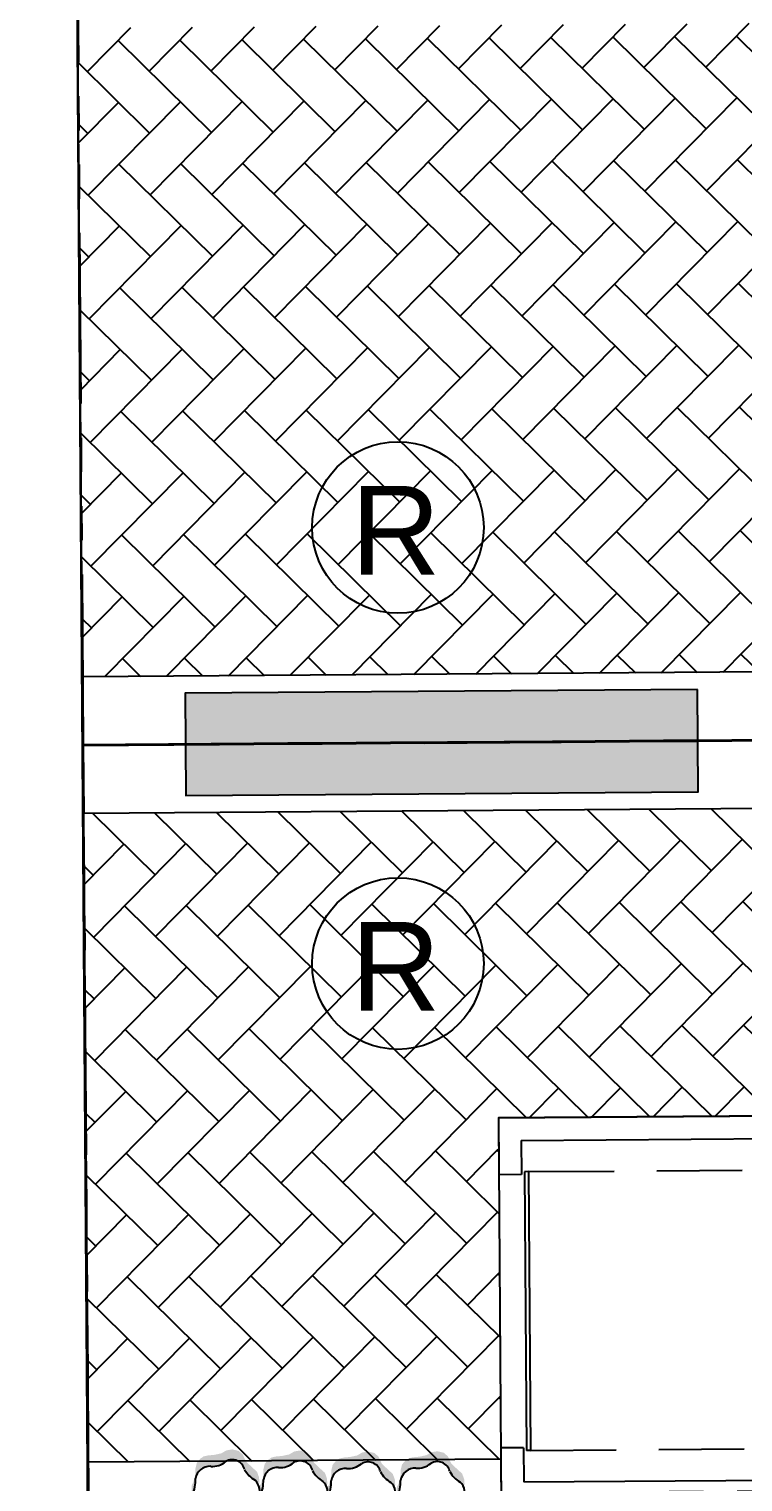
# Model space of a CAD drawing. Header units: feet. Extents: x 919634 to 928945, y 707022 to 708026.
# Drawn here: x 920989.51 to 921010.41, y 707120.88 to 707163.43 of the extents above; entities that cross this region are included whole.
import ezdxf
from ezdxf.enums import TextEntityAlignment as Align

# ---------------------------------------------------------------- set-up
doc = ezdxf.new("R2010")
doc.units = ezdxf.units.FT
doc.header["$LTSCALE"] = 20
doc.header["$MEASUREMENT"] = 0
doc.linetypes.add('Site Plan$0$HIDDEN2', pattern=[0.1875, 0.125, -0.0625])
doc.linetypes.add('Site Plan$0$PHANTOM2', pattern=[1.25, 0.625, -0.125, 0.125, -0.125, 0.125, -0.125])
for name, color, linetype in [('-u-site-xref', 7, 'Continuous'), ('Site Plan$0$-u-site-bldg_interior', 252, 'Continuous'), ('Site Plan$0$SP-BLDG-ROOF ABOVE', 4, 'Site Plan$0$HIDDEN2'), ('Site Plan$0$SP-LOT PAVERS', 254, 'Continuous'), ('Site Plan$0$SP-PARKING DESIGNATION', 254, 'Continuous'), ('x-RL TH6-LP Block$0$LK-SHRB-035M', 253, 'Continuous'), ('x-RL TH6-LP Block$0$LK-SHRB-TRNK', 253, 'Continuous'), ('x-RL TH6-LP Block$0$LP-PATT-SHAR', 253, 'Continuous'), ('x-RL TH6-LP Block$0$LP-SHAR-BRDR-CONT', 253, 'Continuous'), ('x-RL TH6-LP Block$0$LP-SHRB', 253, 'Continuous')]:
    doc.layers.add(name, color=color, linetype=linetype)
for name, color, linetype, lineweight in [('Site Plan$0$SP-CURB', 3, 'Continuous', 25), ('Site Plan$0$SP-LOT LINES', 252, 'Site Plan$0$PHANTOM2', 40), ('Site Plan$0$SP-SIDEWALK', 2, 'Continuous', 25), ('SP-BUILDING-FOOTPRINT', 1, 'Continuous', 25)]:
    doc.layers.add(name, color=color, linetype=linetype, lineweight=lineweight)
doc.layers.add('x-RL TH6-LP Block$0$LK-SHRB-SHAD', color=253, linetype='Continuous', plot=False)
doc.layers.get('-u-site-xref').off()
doc.styles.add('Site Plan$0$ARIAL', font='arial.ttf')

# ---------------------------------------------------------------- blocks, each defined once
blk = doc.blocks.new('Site Plan')
at = {"layer": 'Site Plan$0$SP-LOT PAVERS'}
h = blk.add_hatch(dxfattribs=at)
h.set_pattern_fill('AR-HBONE', color=256, scale=0.32, angle=-89.58178215)
h.paths.add_polyline_path([(921011.074, 707144.605), (920991.075, 707144.462), (920990.939, 707163.461), (921010.899, 707163.604), (921010.971, 707153.604), (921031.22, 707153.749), (921031.296, 707143.082), (921026.963, 707143.051), (921026.916, 707149.718), (921011.039, 707149.604)])
h = blk.add_hatch(dxfattribs=at)
h.set_pattern_fill('AR-HBONE', color=256, scale=0.32, angle=-89.58178215)
h.paths.add_polyline_path([(921023.493, 707131.693), (921003.243, 707131.548), (921003.315, 707121.549), (920991.239, 707121.462), (920991.103, 707140.462), (921011.103, 707140.605), (921011.139, 707135.605), (921017.813, 707135.653), (921017.765, 707142.319), (921023.417, 707142.359)])
at = {"layer": 'Site Plan$0$-u-site-bldg_interior'}
for p, q in [((921003.251, 707131.548, 0), (921019.886, 707131.667, 0)), ((921003.251, 707131.548, 0), (921003.263, 707129.882, 0)), ((921003.922, 707130.887, 0), (921019.891, 707131.001, 0)), ((921003.922, 707130.887, 0), (921003.929, 707129.887, 0)), ((921003.929, 707129.887, 0), (921003.263, 707129.882, 0)), ((921004.137, 707129.971, 0), (921004.012, 707129.97, 0)), ((921004.012, 707129.97, 0), (921004.07, 707121.804, 0)), ((921004.137, 707129.971, 0), (921004.195, 707121.805, 0)), ((921003.986, 707121.887, 0), (921003.32, 707121.882, 0)), ((921003.32, 707121.882, 0), (921003.327, 707120.882, 0)), ((921003.986, 707121.887, 0), (921003.994, 707120.887, 0)), ((921004.195, 707121.805, 0), (921004.07, 707121.804, 0)), ((921003.994, 707120.887, 0), (921062.909, 707121.308, 0))]:
    blk.add_line(p, q, dxfattribs=at)
at = {"layer": 'Site Plan$0$SP-BLDG-ROOF ABOVE'}
for p, q in [((921004.137, 707129.971, 0), (921011.129, 707130.021, 0)), ((921004.137, 707129.971, 0), (921011.129, 707130.021, 0)), ((921004.195, 707121.805, 0), (921011.188, 707121.855, 0))]:
    blk.add_line(p, q, dxfattribs=at)
at = {"layer": 'Site Plan$0$SP-CURB'}
blk.add_line((920991.445, 707090.176), (920988.258, 707538.193), dxfattribs=at)
at = {"layer": 'Site Plan$0$SP-LOT LINES', "ltscale": 0.4, "elevation": 0}
for points in [[(921084.929, 707165.133), (921085.087, 707143.134), (920991.089, 707142.462), (920990.932, 707164.461)], [(921085.087, 707143.134), (921085.244, 707121.134), (920991.246, 707120.462), (920991.089, 707142.462)]]:
    blk.add_lwpolyline(points, close=True, dxfattribs=at)
at = {"layer": 'Site Plan$0$SP-PARKING DESIGNATION'}
for centre in [(921000.311, 707148.833), (921000.311, 707136.064)]:
    blk.add_circle(centre, 2.511, dxfattribs=at)
at = {"layer": 'Site Plan$0$SP-SIDEWALK'}
for p, q in [((920991.075, 707144.462, 0), (920990.939, 707163.461, 0)), ((921011.074, 707144.605, 0), (920991.075, 707144.462, 0)), ((921011.103, 707140.605, 0), (920991.103, 707140.462, 0)), ((920991.103, 707140.462, 0), (920991.239, 707121.462, 0)), ((921003.322, 707121.549, 0), (920991.239, 707121.462, 0))]:
    blk.add_line(p, q, dxfattribs=at)
at = {"layer": 'Site Plan$0$SP-PARKING DESIGNATION', "style": 'Site Plan$0$ARIAL'}
for p in [(921000.243, 707147.454, 0), (921000.243, 707134.685, 0)]:
    blk.add_text('R', height=2.6, dxfattribs=at).set_placement(p, align=Align.CENTER)
blk = doc.blocks.new('x-RL TH6-LP Block$0$SHRUB-LRG-003')
at = {"layer": 'x-RL TH6-LP Block$0$LK-SHRB-SHAD'}
blk.add_hatch(color=256, dxfattribs=at).paths.add_polyline_path([(0.582, 0.329), (0.547, 0.38), (0.489, 0.43), (0.401, 0.452), (0.321, 0.454), (0.286, 0.459), (0.256, 0.469), (0.249, 0.472), (0.189, 0.487), (0.159, 0.507), (0.119, 0.512), (0.102, 0.514), (0.072, 0.514), (0.007, 0.502), (0.083, 0.473, 0.064865), (0.248, 0.453, -0.006063), (0.253, 0.452), (0.256, 0.452), (0.259, 0.451, -0.129877), (0.359, 0.401), (0.368, 0.395), (0.413, 0.343), (0.418, 0.317, -0.111102), (0.432, 0.222, 0.003609), (0.432, 0.217), (0.442, 0.112, 0.012019), (0.446, 0.097), (0.483, 0.029), (0.497, 0.001, 0.007064), (0.503, -0.006, -0.048801), (0.518, -0.04), (0.525, -0.053), (0.525, -0.065, -0.097938), (0.525, -0.14), (0.525, -0.158), (0.516, -0.172, -0.107658), (0.471, -0.24), (0.458, -0.26), (0.371, -0.292), (0.269, -0.367), (0.214, -0.451), (0.144, -0.501), (0.186, -0.511), (0.259, -0.506), (0.345, -0.476), (0.411, -0.404), (0.5, -0.312), (0.607, -0.262), (0.662, -0.202), (0.685, -0.106), (0.672, -0.018), (0.627, 0.061), (0.605, 0.166), (0.597, 0.263)])
at = {"layer": 'x-RL TH6-LP Block$0$LK-SHRB-035M'}
for centre, radius, start, end in [((-0.084, 0.274), 0.241, 69.6603, 159.1137), ((0.242, 1.096), 0.643, 247.9485, 270.591), ((0.214, 0.237), 0.219, 356.1089, 80.9259), ((-0.344, 0.086), 0.18, 113.509, 209.6004), ((-0.487, 0.427), 0.191, 291.9961, 339.2866), ((0.747, 0.194), 0.316, 175.0254, 219.3558), ((-0.658, -0.144), 0.211, 348.5774, 41.8886), ((-0.265, -0.22), 0.189, 169.6437, 258.5101), ((0.337, -0.102), 0.192, 283.2701, 30.1865), ((-0.277, -0.749), 0.345, 48.5313, 94.3414), ((0.586, -0.664), 0.429, 119.013, 149.3179), ((0.054, -0.29), 0.225, 242.861, 316.3019)]:
    blk.add_arc(centre, radius, start, end, dxfattribs=at)
at = {"layer": 'x-RL TH6-LP Block$0$LK-SHRB-TRNK', "const_width": 0.0375}
blk.add_lwpolyline([(-0.019, 0, 1), (0.019, 0, 1)], format="xyb", close=True, dxfattribs=at)
blk = doc.blocks.new('x-RL TH6-LP Block', base_point=(1241.699, -21.829))
at = {"layer": 'x-RL TH6-LP Block$0$LP-PATT-SHAR'}
h = blk.add_hatch(dxfattribs=at)
h.set_pattern_fill('LAFX-C305-WIGGLENET', color=256, scale=0.45, pattern_type=2)
h.set_pattern_definition([(0.15127, (1289.034397, 54.697515), (-4.544674689, 0.002246569), [0.045423, -1449.713102]), (0.16528, (1289.034397, 53.797515), (-4.544674691, 0.002242502), [0.045306, -1345.18624]), (0.16643, (1289.034397, 55.597515), (-4.544674685, 0.002255156), [0.044993, -1336.097256]), (0.4002, (1289.034397, 56.497335), (-4.54467473, 0.00216747), [0.0451, -608.95834]), (1.2611, (1289.0344, 57.44148), (-4.54467515, 0.000938), [0.04533, -204.51554]), (2.67865, (1285.65895, 53.8292), (-99.98159194, -4.57199724), [0.22624, -195.40602]), (2.67865, (1285.65863, 55.6292), (-99.9815919, -4.5719972), [0.22624, -195.40602]), (2.7831, (1285.88503, 54.6535), (-95.4389221, -4.52867516), [0.22634, -186.32687]), (2.7831, (1285.88471, 56.4535), (-95.4389221, -4.5286752), [0.22634, -186.32687]), (2.7831, (1285.88494, 52.85399), (-95.43892206, -4.52867516), [0.22634, -186.32687]), (2.82173, (1288.3589, 52.93106), (-186.33066624, -9.1094306), [0.22639, -277.3338]), (2.82173, (1288.35899, 54.73059), (-186.33066624, -9.1094306), [0.22639, -277.3338]), (2.8217, (1288.35868, 56.53059), (-186.33066624, -9.1094306), [0.22639, -277.3338]), (2.8386, (1287.4585, 55.6309), (-4.544675, 0.0018657), [0.2264, -90.78062]), (2.8386, (1287.45881, 53.8309), (-4.544675, 0.0018657), [0.2264, -90.78062]), (2.8406, (1286.78494, 53.75251), (-4.544675, 0.0017098), [0.2264, -90.78064]), (2.8406, (1286.78462, 55.55251), (-4.544675, 0.0017098), [0.2264, -90.78064]), (2.842, (1284.759, 54.73126), (-4.544675, 0.001598), [0.22637, -90.78066]), (2.842, (1284.75868, 56.53126), (-4.544675, 0.001598), [0.22637, -90.78066]), (2.842, (1284.7589, 52.93172), (-4.544675, 0.001598), [0.22637, -90.78066]), (2.8426, (1287.68494, 52.85283), (-4.544675, 0.0015514), [0.2264, -90.78062]), (2.8426, (1287.68507, 54.65238), (-4.544675, 0.0015514), [0.2264, -90.78062]), (2.8426, (1287.68471, 56.45238), (-4.544675, 0.0015514), [0.2264, -90.78062]), (2.8449, (1284.98498, 53.75265), (-4.544675, 0.00137), [0.22637, -90.78066]), (2.8449, (1284.98465, 55.55265), (-4.544675, 0.00137), [0.22637, -90.78066]), (2.8476, (1286.5589, 54.73113), (-4.544675, 0.0011526), [0.2264, -90.78063]), (2.8476, (1286.55859, 56.53113), (-4.544675, 0.0011526), [0.2264, -90.78063]), (2.8476, (1286.55881, 52.93158), (-4.544675, 0.0011526), [0.2264, -90.78063]), (2.848, (1288.58498, 53.75215), (-4.544675, 0.0011286), [0.22642, -90.78061]), (2.848, (1288.58467, 55.55215), (-4.544675, 0.0011286), [0.22642, -90.78061]), (8.04943, (1285.43494, 53.797515), (-322.65377473, -45.57165474), [0.22624, -357.76551]), (8.04943, (1285.43462, 55.597515), (-322.65377473, -45.57165474), [0.22624, -357.76551]), (8.3627, (1286.11111, 54.66453), (-31.8129195, -4.542934), [0.22634, -155.95423]), (8.3627, (1286.11102, 52.86498), (-31.8129195, -4.542934), [0.22634, -155.95423]), (8.3627, (1286.11079, 56.46453), (-31.8129195, -4.542934), [0.22634, -155.95423]), (8.47866, (1288.13498, 52.897685), (-122.7036183, -18.1947684), [0.22639, -215.72898]), (8.47866, (1288.13507, 54.6972), (-122.7036183, -18.1947684), [0.22639, -215.72898]), (8.4787, (1288.13476, 56.4972), (-122.7036183, -18.1947684), [0.22639, -215.72898]), (8.5294, (1287.23494, 53.79733), (-31.812779, -4.5439182), [0.2264, -91.68379]), (8.5294, (1287.23462, 55.59733), (-31.812779, -4.5439182), [0.2264, -91.68379]), (8.5353, (1287.01102, 53.76372), (-31.812311, -4.5471928), [0.2264, -91.6838]), (8.5353, (1287.0107, 55.56372), (-31.812311, -4.5471928), [0.2264, -91.6838]), (8.5395, (1284.53504, 52.8981), (-31.811976, -4.5495368), [0.22635, -91.68383]), (8.5395, (1284.53514, 54.69783), (-31.811976, -4.5495368), [0.22635, -91.68383]), (8.5395, (1284.53482, 56.49783), (-31.811976, -4.5495368), [0.22635, -91.68383]), (8.5413, (1287.9112, 54.66358), (-31.8118354, -4.5505196), [0.2264, -91.68379]), (8.5413, (1287.9111, 52.86406), (-31.8118354, -4.5505196), [0.2264, -91.68379]), (8.5413, (1287.91088, 56.46358), (-31.8118354, -4.5505196), [0.2264, -91.68379]), (8.5481, (1285.21106, 53.7639), (-31.81129, -4.5543307), [0.22637, -91.68382]), (8.5481, (1285.21075, 55.5639), (-31.81129, -4.5543307), [0.22637, -91.68382]), (8.5564, (1286.33471, 56.49742), (-31.8106363, -4.558894), [0.2264, -91.6838]), (8.5564, (1286.33494, 52.8979), (-31.8106363, -4.558894), [0.2264, -91.6838]), (8.5564, (1286.33503, 54.69742), (-31.8106363, -4.558894), [0.2264, -91.6838]), (8.5573, (1288.81115, 53.7634), (-31.8105644, -4.559396), [0.22642, -91.68378]), (8.5573, (1288.81084, 55.5634), (-31.8105644, -4.559396), [0.22642, -91.68378]), (81.43896, (1289.0344, 52.89711), (13.5970554, 90.891218), [0.22651, -243.34928]), (81.43896, (1285.4344, 52.89711), (13.5970554, 90.891218), [0.22651, -243.34928]), (81.43896, (1287.2344, 52.89711), (13.5970554, 90.891218), [0.22651, -243.34928]), (81.4478, (1288.1344, 55.59742), (4.5561628, 31.8083446), [0.22636, -91.67627]), (81.4478, (1286.3344, 55.59742), (4.5561628, 31.8083446), [0.22636, -91.67627]), (81.469, (1287.2344, 54.69751), (4.5444463, 31.8100206), [0.2264, -91.67624]), (81.469, (1285.4344, 54.69751), (4.5444463, 31.8100206), [0.2264, -91.67624]), (81.469, (1289.0344, 54.69751), (4.5444463, 31.8100206), [0.2264, -91.67624]), (81.5066, (1288.10096, 57.173235), (18.22490276, 122.68881336), [0.22634, -215.71125]), (81.5066, (1286.30096, 57.173235), (18.22490276, 122.68881336), [0.22634, -215.71125]), (81.5253, (1288.10105, 55.373505), (18.1848564, 122.6947554), [0.22637, -215.71121]), (81.5253, (1286.30105, 55.373505), (18.1848564, 122.6947554), [0.22637, -215.71121]), (81.5527, (1288.10114, 53.57346), (4.5555522, 31.808432), [0.22644, -123.8086]), (81.5527, (1286.30114, 53.57346), (4.5555522, 31.808432), [0.22644, -123.8086]), (81.5998, (1288.1344, 53.79742), (4.5294078, 31.8121654), [0.22635, -123.8087]), (81.5998, (1286.3344, 53.79742), (4.5294078, 31.8121654), [0.22635, -123.8087]), (81.82755, (1285.402222, 54.47355), (4.53006705, 31.812071525), [0.226278, -541.536423]), (81.82755, (1289.002222, 54.47355), (4.53006705, 31.812071525), [0.226278, -541.536423]), (81.82755, (1287.202222, 54.47355), (4.53006705, 31.812071525), [0.226278, -541.536423]), (81.8507, (1289.0023, 56.2734), (0.00147, 4.544284), [0.2262, -31.9068]), (81.8507, (1287.2023, 56.2734), (0.00147, 4.544284), [0.2262, -31.9068]), (81.8507, (1285.4023, 56.2734), (0.00147, 4.544284), [0.2262, -31.9068]), (81.9351, (1287.234397, 56.497335), (50.1678331, 354.4292261), [0.22619, -389.86889]), (81.9351, (1285.434397, 56.497335), (50.1678331, 354.4292261), [0.22619, -389.86889]), (81.9351, (1289.034397, 56.497335), (50.1678331, 354.4292261), [0.22619, -389.86889]), (87.1463, (1289.06801, 53.1211), (-0.0007114, 4.544284), [0.2265, -90.77273]), (87.1463, (1285.4681, 53.1211), (-0.0007114, 4.544284), [0.2265, -90.77273]), (87.1463, (1287.2681, 53.1211), (-0.0007114, 4.544284), [0.2265, -90.77273]), (87.1493, (1286.36806, 55.82125), (-0.0009457, 4.544284), [0.22636, -90.77288]), (87.1493, (1288.16806, 55.82125), (-0.0009457, 4.544284), [0.22636, -90.77288]), (87.1563, (1289.06801, 54.92143), (-0.0015037, 4.5442837), [0.2264, -90.77284]), (87.1563, (1287.26797, 54.92143), (-0.0015037, 4.5442837), [0.2264, -90.77284]), (87.1563, (1285.46797, 54.92143), (-0.0015037, 4.5442837), [0.2264, -90.77284]), (87.16885, (1288.0898, 56.9472), (9.13925797, 186.3132019), [0.22634, -277.31007]), (87.16885, (1286.2898, 56.9472), (9.13925797, 186.3132019), [0.22634, -277.31007]), (87.1751, (1288.08989, 55.147425), (9.11898718, 186.31419513), [0.22637, -277.31004]), (87.1751, (1286.28989, 55.147425), (9.11898718, 186.31419513), [0.22637, -277.31004]), (87.18424, (1288.09003, 53.34729), (4.5826769, 95.4281463), [0.22644, -186.31078]), (87.18424, (1286.29003, 53.34729), (4.5826769, 95.4281463), [0.22644, -186.31078]), (87.1999, (1288.16747, 54.02134), (4.55653304, 95.4293982), [0.22635, -186.31087]), (87.1999, (1286.36747, 54.02134), (4.55653304, 95.4293982), [0.22635, -186.31087]), (87.2758, (1287.19147, 54.24751), (-0.00019, 4.544284), [0.22628, -95.31184]), (87.2758, (1285.39147, 54.24751), (-0.00019, 4.544284), [0.22628, -95.31184]), (87.2758, (1288.99147, 54.24751), (-0.00019, 4.544284), [0.22628, -95.31184]), (87.2836, (1287.1916, 56.04742), (-0.000801, 4.544284), [0.22621, -95.3119]), (87.2836, (1285.3916, 56.04742), (-0.000801, 4.544284), [0.22621, -95.3119]), (87.2836, (1288.9916, 56.04742), (-0.000801, 4.544284), [0.22621, -95.3119]), (87.3117, (1287.26612, 56.72125), (4.588425, 99.9722492), [0.22619, -195.38931]), (87.3117, (1285.46612, 56.72125), (4.588425, 99.9722492), [0.22619, -195.38931]), (87.3117, (1289.06621, 56.72125), (4.588425, 99.9722492), [0.22619, -195.38931]), (89.2177, (1288.1344, 57.39693), (-0.0019605, 4.54428356), [0.04488, -322.63129]), (89.30195, (1287.2344, 57.39693), (-0.00216026, 4.54428347), [0.04498, -358.98222]), (89.3052, (1285.4344, 57.39693), (-0.00169872, 4.54428367), [0.045193, -363.52593]), (89.3071, (1286.3344, 57.39693), (-0.0018484, 4.5442836), [0.04509, -363.526033]), (90.10604, (1289.034487, 57.39693), (-0.002258295, -4.544283422), [0.044299, -1935.826012]), (92.6883, (1289.07656, 56.9472), (4.588425, -99.9722492), [0.22619, -195.38931]), (92.6883, (1287.27674, 56.9472), (4.588425, -99.9722492), [0.22619, -195.38931]), (92.6883, (1285.47674, 56.9472), (4.588425, -99.9722492), [0.22619, -195.38931]), (92.7164, (1289.00231, 55.82148), (-0.000801, -4.544284), [0.22621, -95.3119]), (92.7164, (1285.40231, 55.82148), (-0.000801, -4.544284), [0.22621, -95.3119]), (92.7164, (1287.20231, 55.82148), (-0.000801, -4.544284), [0.22621, -95.3119]), (92.7242, (1289.00222, 54.02152), (-0.00019, -4.544284), [0.22628, -95.31184]), (92.7242, (1287.20222, 54.02152), (-0.00019, -4.544284), [0.22628, -95.31184]), (92.7242, (1285.40222, 54.02152), (-0.00019, -4.544284), [0.22628, -95.31184]), (92.8001, (1288.1785, 54.24742), (4.55653304, -95.4293982), [0.22635, -186.31087]), (92.8001, (1286.3785, 54.24742), (4.55653304, -95.4293982), [0.22635, -186.31087]), (92.81576, (1288.10114, 53.1211), (4.5826769, -95.4281463), [0.22644, -186.31078]), (92.81576, (1286.30114, 53.1211), (4.5826769, -95.4281463), [0.22644, -186.31078]), (92.8249, (1288.10105, 54.921345), (9.11898718, -186.31419513), [0.22637, -277.31004]), (92.8249, (1286.30105, 54.921345), (9.11898718, -186.31419513), [0.22637, -277.31004]), (92.83115, (1288.10096, 56.72112), (9.13925797, -186.3132019), [0.22634, -277.31007]), (92.83115, (1286.30096, 56.72112), (9.13925797, -186.3132019), [0.22634, -277.31007]), (92.8437, (1287.27922, 55.14751), (-0.0015037, -4.5442837), [0.2264, -90.77284]), (92.8437, (1285.47922, 55.14751), (-0.0015037, -4.5442837), [0.2264, -90.77284]), (92.8437, (1289.07926, 55.14751), (-0.0015037, -4.5442837), [0.2264, -90.77284]), (92.8507, (1288.1793, 56.04733), (-0.0009457, -4.544284), [0.22636, -90.77288]), (92.8507, (1286.3793, 56.04733), (-0.0009457, -4.544284), [0.22636, -90.77288]), (92.8537, (1287.2794, 53.34733), (-0.0007114, -4.544284), [0.2265, -90.77273]), (92.8537, (1285.4794, 53.34733), (-0.0007114, -4.544284), [0.2265, -90.77273]), (92.8537, (1289.07926, 53.34733), (-0.0007114, -4.544284), [0.2265, -90.77273]), (98.0649, (1289.06621, 57.173145), (50.1678331, -354.4292261), [0.22619, -389.86889]), (98.0649, (1287.26612, 57.173145), (50.1678331, -354.4292261), [0.22619, -389.86889]), (98.0649, (1285.46612, 57.173145), (50.1678331, -354.4292261), [0.22619, -389.86889]), (98.1493, (1285.4344, 55.5975), (0.00147, -4.544284), [0.2262, -31.9068]), (98.1493, (1289.0344, 55.5975), (0.00147, -4.544284), [0.2262, -31.9068]), (98.1493, (1287.2344, 55.5975), (0.00147, -4.544284), [0.2262, -31.9068]), (98.17245, (1289.034397, 53.797515), (4.53006705, -31.812071525), [0.226278, -541.536423]), (98.17245, (1287.234397, 53.797515), (4.53006705, -31.812071525), [0.226278, -541.536423]), (98.17245, (1285.434397, 53.797515), (4.53006705, -31.812071525), [0.226278, -541.536423]), (98.4002, (1288.16747, 54.4735), (4.5294078, -31.8121654), [0.22635, -123.8087]), (98.4002, (1286.36747, 54.4735), (4.5294078, -31.8121654), [0.22635, -123.8087]), (98.4473, (1288.1344, 52.89711), (4.5555522, -31.808432), [0.22644, -123.8086]), (98.4473, (1286.3344, 52.89711), (4.5555522, -31.808432), [0.22644, -123.8086]), (98.47474, (1288.1344, 54.697425), (18.1848564, -122.6947554), [0.22637, -215.71121]), (98.47474, (1286.3344, 54.697425), (18.1848564, -122.6947554), [0.22637, -215.71121]), (98.4934, (1286.3344, 56.49729), (18.22490276, -122.68881336), [0.22634, -215.71125]), (98.4934, (1288.1344, 56.49729), (18.22490276, -122.68881336), [0.22634, -215.71125]), (98.531, (1287.26797, 55.37364), (4.5444463, -31.8100206), [0.2264, -91.67624]), (98.531, (1285.46797, 55.37364), (4.5444463, -31.8100206), [0.2264, -91.67624]), (98.531, (1289.06801, 55.37364), (4.5444463, -31.8100206), [0.2264, -91.67624]), (98.5522, (1286.36806, 56.27341), (4.5561628, -31.8083446), [0.22636, -91.67627]), (98.5522, (1288.16806, 56.27341), (4.5561628, -31.8083446), [0.22636, -91.67627]), (98.56104, (1287.2681, 53.57355), (13.5970554, -90.891218), [0.22651, -243.34928]), (98.56104, (1285.4681, 53.57355), (13.5970554, -90.891218), [0.22651, -243.34928]), (98.56104, (1289.06801, 53.57355), (13.5970554, -90.891218), [0.22651, -243.34928]), (171.4293, (1288.35854, 55.563495), (-90.896397, 13.61355544), [0.22642, -243.369404]), (171.4293, (1288.35886, 53.763495), (-90.896397, 13.61355544), [0.22642, -243.369404]), (171.4302, (1287.23471, 56.497335), (-90.89661187, 13.6121208), [0.2264, -243.36942]), (171.4302, (1287.23494, 52.89779), (-90.89661187, 13.6121208), [0.226404, -243.36942]), (171.4302, (1287.23503, 54.697335), (-90.89661187, 13.6121208), [0.226404, -243.36942]), (171.4384, (1284.758565, 55.563945), (-90.8985636, 13.59908163), [0.22637, -243.36945]), (171.4384, (1284.75888, 53.763945), (-90.8985636, 13.59908163), [0.22637, -243.36945]), (171.4453, (1287.45859, 56.46363), (-31.8107647, 4.557998), [0.2264, -91.68379]), (171.4453, (1287.4589, 54.66363), (-31.8107647, 4.5579982), [0.2264, -91.68379]), (171.4453, (1287.45881, 52.86411), (-31.8107647, 4.5579982), [0.2264, -91.68379]), (171.447, (1285.43503, 54.69751), (-31.8109055, 4.5570154), [0.22637, -91.68383]), (171.447, (1285.43494, 52.898), (-31.8109055, 4.5570154), [0.22637, -91.68383]), (171.447, (1285.43471, 56.49751), (-31.8109055, 4.5570154), [0.22637, -91.68383]), (171.4512, (1286.5585, 55.56376), (-31.811241, 4.5546715), [0.2264, -91.6838]), (171.4512, (1286.55881, 53.76376), (-31.8112412, 4.5546715), [0.2264, -91.6838]), (171.4571, (1288.13467, 55.5972), (-31.81171, 4.551397), [0.2264, -91.68379]), (171.4571, (1288.13498, 53.7972), (-31.8117098, 4.551397), [0.2264, -91.68379]), (171.5079, (1289.03471, 56.49711), (-122.6993375, 18.2236145), [0.22639, -215.72898]), (171.5079, (1289.03516, 54.69711), (-122.6993375, 18.2236145), [0.22639, -215.72898]), (171.5079, (1289.03516, 52.89758), (-122.6993375, 18.2236145), [0.22639, -215.72898]), (171.6238, (1285.65863, 56.46457), (-31.8118506, 4.5504129), [0.22634, -155.95423]), (171.6238, (1285.65895, 54.66457), (-31.8118506, 4.5504129), [0.22634, -155.95423]), (171.6238, (1285.65886, 52.86503), (-31.8118506, 4.5504129), [0.22634, -155.95423]), (171.9371, (1286.334937, 53.797425), (-354.4603112, 50.15955456), [0.22624, -389.90111]), (171.9371, (1286.33462, 55.597425), (-354.4603112, 50.15955456), [0.22624, -389.90111]), (177.1386, (1288.58467, 55.55215), (-4.5446752, -6.02e-05), [0.22642, -90.78061]), (177.1386, (1288.58498, 53.75215), (-4.5446752, -6.02e-05), [0.22642, -90.78061]), (177.1389, (1287.01115, 54.73104), (-4.5446752, -8.4e-05), [0.2264, -90.78063]), (177.1389, (1287.01106, 52.93153), (-4.5446752, -8.4e-05), [0.2264, -90.78063]), (177.139, (1287.01084, 56.53104), (-4.5446752, -8.4e-05), [0.2264, -90.78063]), (177.1416, (1284.98498, 53.75265), (-4.5446752, -0.0003014), [0.22637, -90.78066]), (177.1416, (1284.98465, 55.55265), (-4.5446752, -0.0003014), [0.22637, -90.78066]), (177.144, (1287.68494, 52.85283), (-4.5446752, -0.000483), [0.2264, -90.78062]), (177.144, (1287.68471, 56.45238), (-4.5446752, -0.000483), [0.2264, -90.78062]), (177.144, (1287.68507, 54.65238), (-4.5446752, -0.000483), [0.2264, -90.78062]), (177.1445, (1285.21084, 56.53122), (-4.5446752, -0.0005297), [0.22637, -90.78066]), (177.1445, (1285.2112, 54.73122), (-4.5446752, -0.0005297), [0.22637, -90.78066]), (177.1445, (1285.21106, 52.93167), (-4.5446752, -0.0005297), [0.22637, -90.78066]), (177.146, (1286.78462, 55.55251), (-4.5446752, -0.0006414), [0.2264, -90.78064]), (177.146, (1286.78494, 53.75251), (-4.5446752, -0.0006414), [0.2264, -90.78064]), (177.1479, (1287.91075, 55.63086), (-4.544675, -0.0007973), [0.2264, -90.78062]), (177.1479, (1287.91106, 53.83086), (-4.5446752, -0.0007973), [0.2264, -90.78062]), (177.1648, (1288.81115, 52.93101), (-4.5446747, -0.0021384), [0.2264, -90.78064]), (177.1648, (1288.81093, 56.53054), (-4.5446747, -0.0021384), [0.2264, -90.78064]), (177.1648, (1288.81124, 54.73054), (-4.5446747, -0.0021384), [0.2264, -90.78064]), (177.2034, (1285.88471, 56.4535), (-95.4378548, 4.5511119), [0.22634, -186.32687]), (177.2034, (1285.88503, 54.6535), (-95.4378548, 4.5511119), [0.22634, -186.32687]), (177.2034, (1285.88494, 52.85399), (-95.4378548, 4.5511119), [0.22634, -186.32687]), (177.3079, (1286.11061, 55.62915), (-195.41967254, 9.1178269), [0.22624, -290.95229]), (177.3079, (1286.11093, 53.82915), (-195.41967254, 9.1178269), [0.22624, -290.95229])])
h.paths.add_polyline_path([(1287.531, 54.17), (1287.531, 69.167), (1284.535, 69.167), (1284.535, 54.171)])
at = {"layer": 'x-RL TH6-LP Block$0$LP-SHAR-BRDR-CONT'}
blk.add_lwpolyline([(1287.531, 54.17), (1287.531, 69.167), (1284.535, 69.167), (1284.535, 54.171)], close=True, dxfattribs=at)
at = {"layer": 'x-RL TH6-LP Block$0$LP-SHRB', "xscale": 1.941173180313067, "yscale": 1.941173180313067}
for p, zscale in [((1264.049, 68.152), 1.941173180313067), ((1264.003, 66.165), 1.941173180313067), ((1263.958, 64.178), 2.426466475391333), ((1263.952, 62.148), 2.426466475391333)]:
    blk.add_blockref('x-RL TH6-LP Block$0$SHRUB-LRG-003', p, dxfattribs=dict(at, zscale=zscale))

msp = doc.modelspace()

# ---------------------------------------------------------------- block references
at = {"layer": '-u-site-xref'}
msp.add_blockref('Site Plan', (0, 0), dxfattribs=at)

# ---------------------------------------------------------------- next in the draw order: linework, layer by layer
at = {"layer": 'SP-BUILDING-FOOTPRINT', "elevation": 0}
msp.add_lwpolyline([(921002.698, 707208.88), (921002.779, 707197.547), (921023.029, 707197.692), (921023.11, 707186.359), (921030.987, 707186.415), (921031.063, 707175.748), (921010.813, 707175.604), (921010.971, 707153.604), (921031.22, 707153.749), (921031.296, 707143.082), (921023.412, 707143.026), (921023.5, 707131.693), (921003.251, 707131.548), (921003.332, 707120.215)], dxfattribs=at)

# ---------------------------------------------------------------- next in the draw order: block references
at = {"layer": '-u-site-xref', "rotation": 90.41058567531952}
msp.add_blockref('x-RL TH6-LP Block', (921085.406, 707098.801, 0), dxfattribs=at)

doc.saveas('drawing.dxf')
